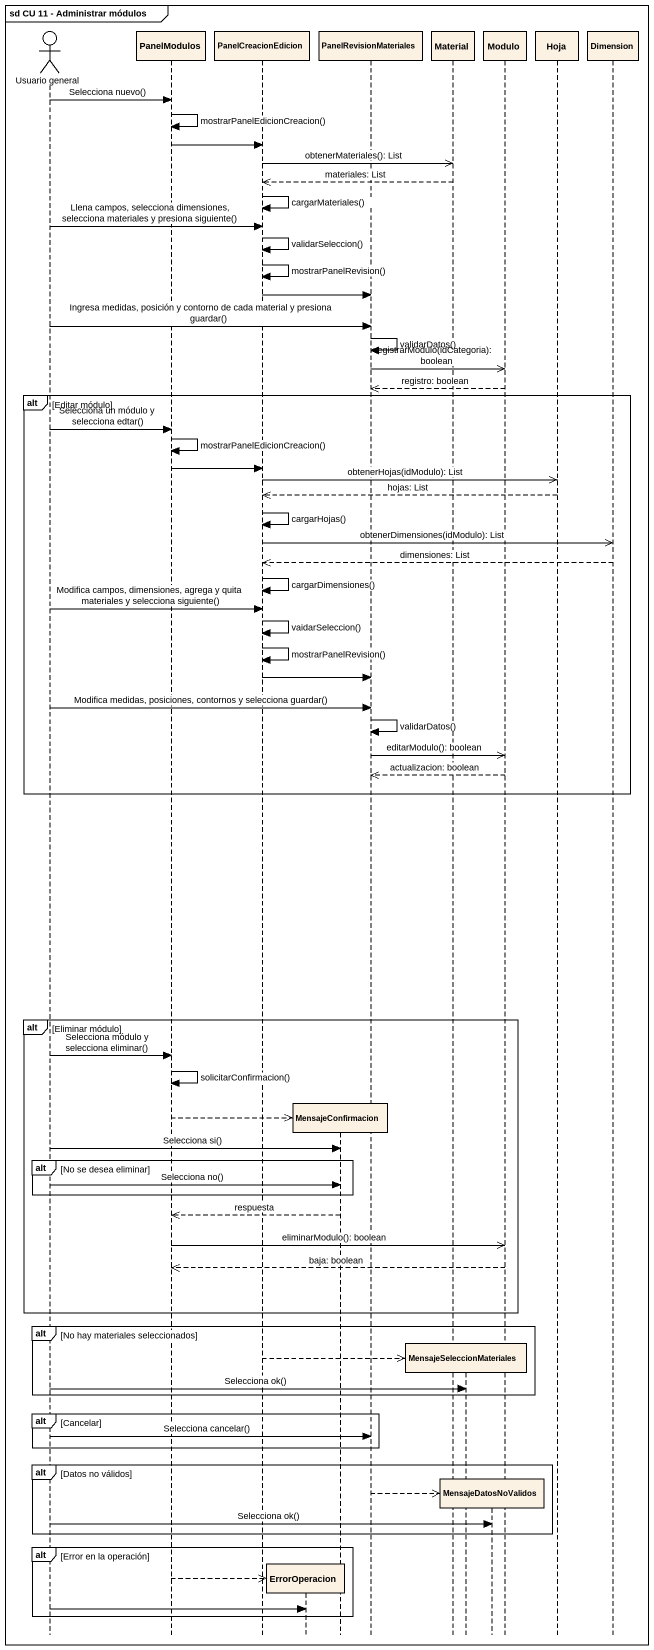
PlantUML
@startuml
mainframe sd CU 11 - Administrar módulos
hide footbox
actor "Usuario general" as Usuario_general
participant PanelModulos
participant PanelCreacionEdicion
participant ErrorOperacion
participant MensajeConfirmacion
participant PanelRevisionMateriales
participant Material
participant MensajeSeleccionMateriales
participant MensajeDatosNoValidos
participant Modulo
participant Hoja
participant Dimension

Usuario_general -> PanelModulos : Selecciona nuevo()
PanelModulos -> PanelModulos : mostrarPanelEdicionCreacion()
PanelModulos -> PanelCreacionEdicion
PanelCreacionEdicion ->> Material : obtenerMateriales(): List
Material -->> PanelCreacionEdicion : materiales: List
PanelCreacionEdicion -> PanelCreacionEdicion : cargarMateriales()
Usuario_general -> PanelCreacionEdicion : Llena campos, selecciona dimensiones, selecciona materiales y presiona siguiente()
PanelCreacionEdicion -> PanelCreacionEdicion : validarSeleccion()
PanelCreacionEdicion -> PanelCreacionEdicion : mostrarPanelRevision()
PanelCreacionEdicion -> PanelRevisionMateriales
Usuario_general -> PanelRevisionMateriales : Ingresa medidas, posición y contorno de cada material y presiona guardar()
PanelRevisionMateriales -> PanelRevisionMateriales : validarDatos()
PanelRevisionMateriales ->> Modulo : registrarModulo(idCategoria): boolean
Modulo -->> PanelRevisionMateriales : registro: boolean
alt Editar módulo
  Usuario_general -> PanelModulos : Selecciona un módulo y selecciona edtar()
  PanelModulos -> PanelModulos : mostrarPanelEdicionCreacion()
  PanelModulos -> PanelCreacionEdicion
  PanelCreacionEdicion ->> Hoja : obtenerHojas(idModulo): List
  Hoja -->> PanelCreacionEdicion : hojas: List
  PanelCreacionEdicion -> PanelCreacionEdicion : cargarHojas()
  PanelCreacionEdicion ->> Dimension : obtenerDimensiones(idModulo): List
  Dimension -->> PanelCreacionEdicion : dimensiones: List
  PanelCreacionEdicion -> PanelCreacionEdicion : cargarDimensiones()
  Usuario_general -> PanelCreacionEdicion : Modifica campos, dimensiones, agrega y quita materiales y selecciona siguiente()
  PanelCreacionEdicion -> PanelCreacionEdicion : vaidarSeleccion()
  PanelCreacionEdicion -> PanelCreacionEdicion : mostrarPanelRevision()
  PanelCreacionEdicion -> PanelRevisionMateriales
  Usuario_general -> PanelRevisionMateriales : Modifica medidas, posiciones, contornos y selecciona guardar()
  PanelRevisionMateriales -> PanelRevisionMateriales : validarDatos()
  PanelRevisionMateriales ->> Modulo : editarModulo(): boolean
  Modulo -->> PanelRevisionMateriales : actualizacion: boolean
end
alt Eliminar módulo
  Usuario_general -> PanelModulos : Selecciona módulo y selecciona eliminar()
  PanelModulos -> PanelModulos : solicitarConfirmacion()
  PanelModulos -->> MensajeConfirmacion **
  Usuario_general -> MensajeConfirmacion : Selecciona si()
  alt No se desea eliminar
    Usuario_general -> MensajeConfirmacion : Selecciona no()
  end
  MensajeConfirmacion -->> PanelModulos : respuesta
  PanelModulos ->> Modulo : eliminarModulo(): boolean
  Modulo -->> PanelModulos : baja: boolean
end
alt No hay materiales seleccionados
  PanelCreacionEdicion -->> MensajeSeleccionMateriales **
  Usuario_general -> MensajeSeleccionMateriales : Selecciona ok()
end
alt Cancelar
  Usuario_general -> PanelRevisionMateriales : Selecciona cancelar()
end
alt Datos no válidos
  PanelRevisionMateriales -->> MensajeDatosNoValidos **
  Usuario_general -> MensajeDatosNoValidos : Selecciona ok()
end
alt Error en la operación
  PanelModulos -->> ErrorOperacion **
  Usuario_general -> ErrorOperacion
end
@enduml
